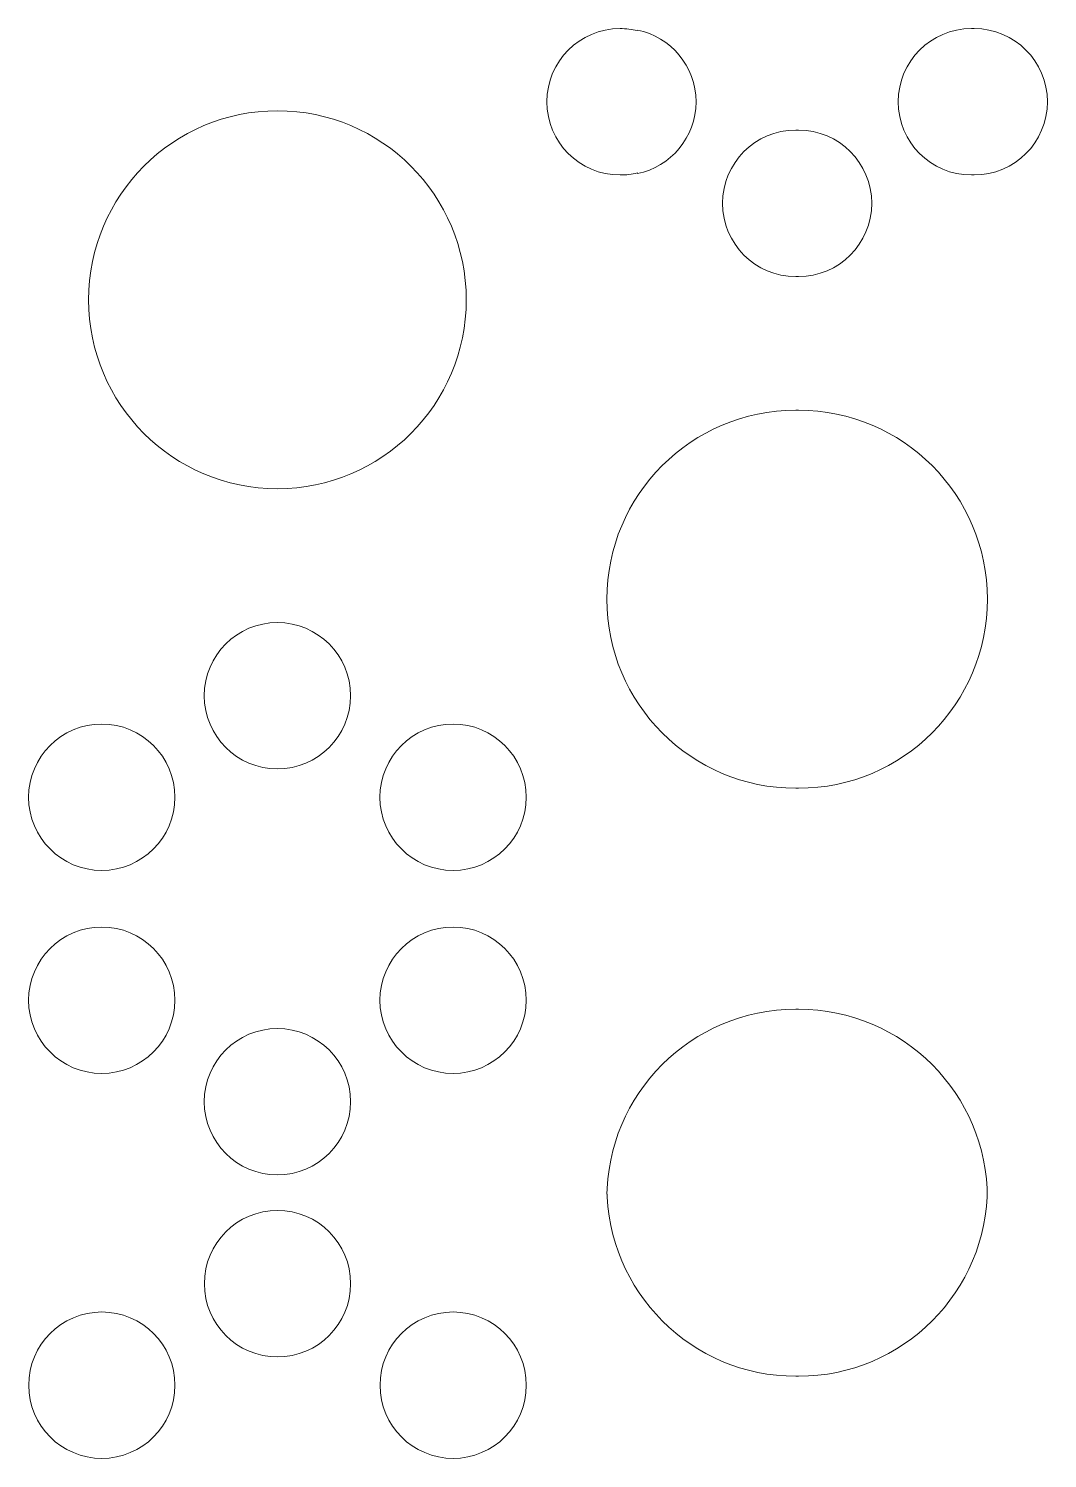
# Model space of a CAD drawing. Header units: millimetres. Extents: x -1200 to 1200, y -590 to 590.
# Drawn here: x -256.5 to -3.4, y -65.7 to 289.7 of the extents above; entities that cross this region are included whole.
import ezdxf

# ---------------------------------------------------------------- set-up
doc = ezdxf.new("R2010")
doc.units = ezdxf.units.MM
doc.header["$MEASUREMENT"] = 0
doc.layers.add('Layer 1', color=7, linetype='Continuous')

msp = doc.modelspace()

# ---------------------------------------------------------------- linework, layer by layer
at = {"layer": 'Layer 1', "color": 250, "lineweight": 20}
for points, knots in [([(-127.7553, 271.4798), (-127.7553, 281.5312), (-119.6185, 289.6771), (-109.5864, 289.6771), (-108.105, 289.6771), (-106.665, 289.4998), (-105.2865, 289.1648), (-105.2865, 289.1648), (-105.2865, 289.3245), (-105.2865, 289.3245), (-96.9688, 287.6532), (-90.7035, 280.2997), (-90.7035, 271.4798), (-90.7035, 262.6651), (-96.9688, 255.3114), (-105.2865, 253.6402), (-105.2865, 253.6402), (-105.2865, 253.8), (-105.2865, 253.8), (-106.665, 253.465), (-108.105, 253.2876), (-109.5864, 253.2876), (-119.6185, 253.2876), (-127.7553, 261.4335), (-127.7553, 271.4798)], [0, 0, 0, 0, 0.125, 0.125, 0.125, 0.25, 0.25, 0.25, 0.375, 0.375, 0.375, 0.5, 0.5, 0.5, 0.625, 0.625, 0.625, 0.75, 0.75, 0.75, 0.875, 0.875, 0.875, 1, 1, 1, 1]), ([(-40.4795, 271.4798), (-40.4795, 281.5312), (-32.345, 289.6771), (-22.3103, 289.6771), (-22.1915, 289.6771), (-22.073, 289.6759), (-21.9546, 289.6738), (-21.8364, 289.6759), (-21.7177, 289.6771), (-21.5989, 289.6771), (-11.5642, 289.6771), (-3.4274, 281.5312), (-3.4274, 271.4798), (-3.4274, 261.4335), (-11.5642, 253.2876), (-21.5989, 253.2876), (-21.7177, 253.2876), (-21.8364, 253.2887), (-21.9546, 253.291), (-22.073, 253.2887), (-22.1915, 253.2876), (-22.3103, 253.2876), (-32.345, 253.2876), (-40.4795, 261.4335), (-40.4795, 271.4798)], [0, 0, 0, 0, 0.125, 0.125, 0.125, 0.25, 0.25, 0.25, 0.375, 0.375, 0.375, 0.5, 0.5, 0.5, 0.625, 0.625, 0.625, 0.75, 0.75, 0.75, 0.875, 0.875, 0.875, 1, 1, 1, 1]), ([(-241.6096, 222.2714), (-241.6096, 222.2714), (-241.5495, 224.6937), (-241.5495, 224.6937), (-241.5495, 224.6937), (-241.3661, 227.0822), (-241.3661, 227.0822), (-241.3661, 227.0822), (-241.0672, 229.4344), (-241.0672, 229.4344), (-241.0672, 229.4344), (-240.6548, 231.7457), (-240.6548, 231.7457), (-240.6548, 231.7457), (-240.1316, 234.0158), (-240.1316, 234.0158), (-240.1316, 234.0158), (-239.502, 236.2423), (-239.502, 236.2423), (-239.502, 236.2423), (-238.7641, 238.4232), (-238.7641, 238.4232), (-238.7641, 238.4232), (-237.9272, 240.5532), (-237.9272, 240.5532), (-237.9272, 240.5532), (-236.9868, 242.6325), (-236.9868, 242.6325), (-236.9868, 242.6325), (-235.9497, 244.6562), (-235.9497, 244.6562), (-235.9497, 244.6562), (-234.8236, 246.6246), (-234.8236, 246.6246), (-234.8236, 246.6246), (-233.5984, 248.5299), (-233.5984, 248.5299), (-233.5984, 248.5299), (-232.2914, 250.3728), (-232.2914, 250.3728), (-232.2914, 250.3728), (-230.8975, 252.1477), (-230.8975, 252.1477), (-230.8975, 252.1477), (-229.4216, 253.8552), (-229.4216, 253.8552), (-229.4216, 253.8552), (-227.8684, 255.4875), (-227.8684, 255.4875), (-227.8684, 255.4875), (-226.2381, 257.0453), (-226.2381, 257.0453), (-226.2381, 257.0453), (-224.5355, 258.5234), (-224.5355, 258.5234), (-224.5355, 258.5234), (-222.7607, 259.9167), (-222.7607, 259.9167), (-222.7607, 259.9167), (-220.9182, 261.2281), (-220.9182, 261.2281), (-220.9182, 261.2281), (-219.0179, 262.4501), (-219.0179, 262.4501), (-219.0179, 262.4501), (-217.0525, 263.5804), (-217.0525, 263.5804), (-217.0525, 263.5804), (-215.0292, 264.6164), (-215.0292, 264.6164), (-215.0292, 264.6164), (-212.9527, 265.5583), (-212.9527, 265.5583), (-212.9527, 265.5583), (-210.8281, 266.3987), (-210.8281, 266.3987), (-210.8281, 266.3987), (-208.648, 267.1377), (-208.648, 267.1377), (-208.648, 267.1377), (-206.4269, 267.7681), (-206.4269, 267.7681), (-206.4269, 267.7681), (-204.16, 268.2945), (-204.16, 268.2945), (-204.16, 268.2945), (-201.8496, 268.7075), (-201.8496, 268.7075), (-201.8496, 268.7075), (-199.5031, 269.007), (-199.5031, 269.007), (-199.5031, 269.007), (-197.1205, 269.1856), (-197.1205, 269.1856), (-197.1205, 269.1856), (-194.7017, 269.246), (-194.7017, 269.246), (-194.7017, 269.246), (-192.2803, 269.1856), (-192.2803, 269.1856), (-192.2803, 269.1856), (-189.8952, 269.007), (-189.8952, 269.007), (-189.8952, 269.007), (-187.5489, 268.7075), (-187.5489, 268.7075), (-187.5489, 268.7075), (-185.2384, 268.2945), (-185.2384, 268.2945), (-185.2384, 268.2945), (-182.9715, 267.7681), (-182.9715, 267.7681), (-182.9715, 267.7681), (-180.7481, 267.1377), (-180.7481, 267.1377), (-180.7481, 267.1377), (-178.5704, 266.3987), (-178.5704, 266.3987), (-178.5704, 266.3987), (-176.4457, 265.5583), (-176.4457, 265.5583), (-176.4457, 265.5583), (-174.3694, 264.6164), (-174.3694, 264.6164), (-174.3694, 264.6164), (-172.346, 263.5804), (-172.346, 263.5804), (-172.346, 263.5804), (-170.383, 262.4501), (-170.383, 262.4501), (-170.383, 262.4501), (-168.4778, 261.2281), (-168.4778, 261.2281), (-168.4778, 261.2281), (-166.6377, 259.9167), (-166.6377, 259.9167), (-166.6377, 259.9167), (-164.8629, 258.5234), (-164.8629, 258.5234), (-164.8629, 258.5234), (-163.1601, 257.0453), (-163.1601, 257.0453), (-163.1601, 257.0453), (-161.5299, 255.4875), (-161.5299, 255.4875), (-161.5299, 255.4875), (-159.9769, 253.8527), (-159.9769, 253.8527), (-159.9769, 253.8527), (-158.4986, 252.1477), (-158.4986, 252.1477), (-158.4986, 252.1477), (-157.1047, 250.3728), (-157.1047, 250.3728), (-157.1047, 250.3728), (-155.7999, 248.5299), (-155.7999, 248.5299), (-155.7999, 248.5299), (-154.5773, 246.6246), (-154.5773, 246.6246), (-154.5773, 246.6246), (-153.4462, 244.6562), (-153.4462, 244.6562), (-153.4462, 244.6562), (-152.4116, 242.6325), (-152.4116, 242.6325), (-152.4116, 242.6325), (-151.476, 240.5532), (-151.476, 240.5532), (-151.476, 240.5532), (-150.6343, 238.4232), (-150.6343, 238.4232), (-150.6343, 238.4232), (-149.8963, 236.2423), (-149.8963, 236.2423), (-149.8963, 236.2423), (-149.267, 234.018), (-149.267, 234.018), (-149.267, 234.018), (-148.7435, 231.7457), (-148.7435, 231.7457), (-148.7435, 231.7457), (-148.3313, 229.4344), (-148.3313, 229.4344), (-148.3313, 229.4344), (-148.0323, 227.0822), (-148.0323, 227.0822), (-148.0323, 227.0822), (-147.8489, 224.6937), (-147.8489, 224.6937), (-147.8489, 224.6937), (-147.7909, 222.2714), (-147.7909, 222.2714), (-147.7909, 222.2714), (-147.8489, 219.8491), (-147.8489, 219.8491), (-147.8489, 219.8491), (-148.0323, 217.4607), (-148.0323, 217.4607), (-148.0323, 217.4607), (-148.3313, 215.111), (-148.3313, 215.111), (-148.3313, 215.111), (-148.7435, 212.7974), (-148.7435, 212.7974), (-148.7435, 212.7974), (-149.267, 210.5272), (-149.267, 210.5272), (-149.267, 210.5272), (-149.8963, 208.303), (-149.8963, 208.303), (-149.8963, 208.303), (-150.6343, 206.1222), (-150.6343, 206.1222), (-150.6343, 206.1222), (-151.476, 203.9897), (-151.476, 203.9897), (-151.476, 203.9897), (-152.4116, 201.9127), (-152.4116, 201.9127), (-152.4116, 201.9127), (-153.4462, 199.889), (-153.4462, 199.889), (-153.4462, 199.889), (-154.5773, 197.9207), (-154.5773, 197.9207), (-154.5773, 197.9207), (-155.7999, 196.0152), (-155.7999, 196.0152), (-155.7999, 196.0152), (-157.1047, 194.1727), (-157.1047, 194.1727), (-157.1047, 194.1727), (-158.4986, 192.3953), (-158.4986, 192.3953), (-158.4986, 192.3953), (-159.9769, 190.6902), (-159.9769, 190.6902), (-159.9769, 190.6902), (-161.5299, 189.0576), (-161.5299, 189.0576), (-161.5299, 189.0576), (-163.1601, 187.4975), (-163.1601, 187.4975), (-163.1601, 187.4975), (-164.8629, 186.0219), (-164.8629, 186.0219), (-164.8629, 186.0219), (-166.6377, 184.6261), (-166.6377, 184.6261), (-166.6377, 184.6261), (-168.4778, 183.3147), (-168.4778, 183.3147), (-168.4778, 183.3147), (-170.383, 182.0927), (-170.383, 182.0927), (-170.383, 182.0927), (-172.3436, 180.9625), (-172.3436, 180.9625), (-172.3436, 180.9625), (-174.3694, 179.9263), (-174.3694, 179.9263), (-174.3694, 179.9263), (-176.4457, 178.9845), (-176.4457, 178.9845), (-176.4457, 178.9845), (-178.5704, 178.1442), (-178.5704, 178.1442), (-178.5704, 178.1442), (-180.7481, 177.4075), (-180.7481, 177.4075), (-180.7481, 177.4075), (-182.9715, 176.7748), (-182.9715, 176.7748), (-182.9715, 176.7748), (-185.2384, 176.2508), (-185.2384, 176.2508), (-185.2384, 176.2508), (-187.5489, 175.8401), (-187.5489, 175.8401), (-187.5489, 175.8401), (-189.8952, 175.5408), (-189.8952, 175.5408), (-189.8952, 175.5408), (-192.2803, 175.3573), (-192.2803, 175.3573), (-192.2803, 175.3573), (-194.7017, 175.2969), (-194.7017, 175.2969), (-194.7017, 175.2969), (-197.1205, 175.3573), (-197.1205, 175.3573), (-197.1205, 175.3573), (-199.5031, 175.5408), (-199.5031, 175.5408), (-199.5031, 175.5408), (-201.8496, 175.8401), (-201.8496, 175.8401), (-201.8496, 175.8401), (-204.16, 176.2508), (-204.16, 176.2508), (-204.16, 176.2508), (-206.4269, 176.7748), (-206.4269, 176.7748), (-206.4269, 176.7748), (-208.648, 177.4075), (-208.648, 177.4075), (-208.648, 177.4075), (-210.8281, 178.1442), (-210.8281, 178.1442), (-210.8281, 178.1442), (-212.9527, 178.9845), (-212.9527, 178.9845), (-212.9527, 178.9845), (-215.0292, 179.9263), (-215.0292, 179.9263), (-215.0292, 179.9263), (-217.0525, 180.9625), (-217.0525, 180.9625), (-217.0525, 180.9625), (-219.0179, 182.0927), (-219.0179, 182.0927), (-219.0179, 182.0927), (-220.9182, 183.3147), (-220.9182, 183.3147), (-220.9182, 183.3147), (-222.7607, 184.6261), (-222.7607, 184.6261), (-222.7607, 184.6261), (-224.5355, 186.0219), (-224.5355, 186.0219), (-224.5355, 186.0219), (-226.2381, 187.4975), (-226.2381, 187.4975), (-226.2381, 187.4975), (-227.8684, 189.0576), (-227.8684, 189.0576), (-227.8684, 189.0576), (-229.4216, 190.6902), (-229.4216, 190.6902), (-229.4216, 190.6902), (-230.8975, 192.3953), (-230.8975, 192.3953), (-230.8975, 192.3953), (-232.2914, 194.1727), (-232.2914, 194.1727), (-232.2914, 194.1727), (-233.5984, 196.0152), (-233.5984, 196.0152), (-233.5984, 196.0152), (-234.8236, 197.9207), (-234.8236, 197.9207), (-234.8236, 197.9207), (-235.9497, 199.889), (-235.9497, 199.889), (-235.9497, 199.889), (-236.9868, 201.9127), (-236.9868, 201.9127), (-236.9868, 201.9127), (-237.9272, 203.9897), (-237.9272, 203.9897), (-237.9272, 203.9897), (-238.7641, 206.1222), (-238.7641, 206.1222), (-238.7641, 206.1222), (-239.502, 208.303), (-239.502, 208.303), (-239.502, 208.303), (-240.1316, 210.5272), (-240.1316, 210.5272), (-240.1316, 210.5272), (-240.6548, 212.7998), (-240.6548, 212.7998), (-240.6548, 212.7998), (-241.0672, 215.111), (-241.0672, 215.111), (-241.0672, 215.111), (-241.3661, 217.4607), (-241.3661, 217.4607), (-241.3661, 217.4607), (-241.5495, 219.8491), (-241.5495, 219.8491), (-241.5495, 219.8491), (-241.6096, 222.2714), (-241.6096, 222.2714)], [0, 0, 0, 0, 0.0078125, 0.0078125, 0.0078125, 0.015625, 0.015625, 0.015625, 0.0234375, 0.0234375, 0.0234375, 0.03125, 0.03125, 0.03125, 0.0390625, 0.0390625, 0.0390625, 0.046875, 0.046875, 0.046875, 0.0546875, 0.0546875, 0.0546875, 0.0625, 0.0625, 0.0625, 0.0703125, 0.0703125, 0.0703125, 0.078125, 0.078125, 0.078125, 0.0859375, 0.0859375, 0.0859375, 0.09375, 0.09375, 0.09375, 0.1015625, 0.1015625, 0.1015625, 0.109375, 0.109375, 0.109375, 0.1171875, 0.1171875, 0.1171875, 0.125, 0.125, 0.125, 0.1328125, 0.1328125, 0.1328125, 0.140625, 0.140625, 0.140625, 0.1484375, 0.1484375, 0.1484375, 0.15625, 0.15625, 0.15625, 0.1640625, 0.1640625, 0.1640625, 0.171875, 0.171875, 0.171875, 0.1796875, 0.1796875, 0.1796875, 0.1875, 0.1875, 0.1875, 0.1953125, 0.1953125, 0.1953125, 0.203125, 0.203125, 0.203125, 0.2109375, 0.2109375, 0.2109375, 0.21875, 0.21875, 0.21875, 0.2265625, 0.2265625, 0.2265625, 0.234375, 0.234375, 0.234375, 0.2421875, 0.2421875, 0.2421875, 0.25, 0.25, 0.25, 0.2578125, 0.2578125, 0.2578125, 0.265625, 0.265625, 0.265625, 0.2734375, 0.2734375, 0.2734375, 0.28125, 0.28125, 0.28125, 0.2890625, 0.2890625, 0.2890625, 0.296875, 0.296875, 0.296875, 0.3046875, 0.3046875, 0.3046875, 0.3125, 0.3125, 0.3125, 0.3203125, 0.3203125, 0.3203125, 0.328125, 0.328125, 0.328125, 0.3359375, 0.3359375, 0.3359375, 0.34375, 0.34375, 0.34375, 0.3515625, 0.3515625, 0.3515625, 0.359375, 0.359375, 0.359375, 0.3671875, 0.3671875, 0.3671875, 0.375, 0.375, 0.375, 0.3828125, 0.3828125, 0.3828125, 0.390625, 0.390625, 0.390625, 0.3984375, 0.3984375, 0.3984375, 0.40625, 0.40625, 0.40625, 0.4140625, 0.4140625, 0.4140625, 0.421875, 0.421875, 0.421875, 0.4296875, 0.4296875, 0.4296875, 0.4375, 0.4375, 0.4375, 0.4453125, 0.4453125, 0.4453125, 0.453125, 0.453125, 0.453125, 0.4609375, 0.4609375, 0.4609375, 0.46875, 0.46875, 0.46875, 0.4765625, 0.4765625, 0.4765625, 0.484375, 0.484375, 0.484375, 0.4921875, 0.4921875, 0.4921875, 0.5, 0.5, 0.5, 0.5078125, 0.5078125, 0.5078125, 0.515625, 0.515625, 0.515625, 0.5234375, 0.5234375, 0.5234375, 0.53125, 0.53125, 0.53125, 0.5390625, 0.5390625, 0.5390625, 0.546875, 0.546875, 0.546875, 0.5546875, 0.5546875, 0.5546875, 0.5625, 0.5625, 0.5625, 0.5703125, 0.5703125, 0.5703125, 0.578125, 0.578125, 0.578125, 0.5859375, 0.5859375, 0.5859375, 0.59375, 0.59375, 0.59375, 0.6015625, 0.6015625, 0.6015625, 0.609375, 0.609375, 0.609375, 0.6171875, 0.6171875, 0.6171875, 0.625, 0.625, 0.625, 0.6328125, 0.6328125, 0.6328125, 0.640625, 0.640625, 0.640625, 0.6484375, 0.6484375, 0.6484375, 0.65625, 0.65625, 0.65625, 0.6640625, 0.6640625, 0.6640625, 0.671875, 0.671875, 0.671875, 0.6796875, 0.6796875, 0.6796875, 0.6875, 0.6875, 0.6875, 0.6953125, 0.6953125, 0.6953125, 0.703125, 0.703125, 0.703125, 0.7109375, 0.7109375, 0.7109375, 0.71875, 0.71875, 0.71875, 0.7265625, 0.7265625, 0.7265625, 0.734375, 0.734375, 0.734375, 0.7421875, 0.7421875, 0.7421875, 0.75, 0.75, 0.75, 0.7578125, 0.7578125, 0.7578125, 0.765625, 0.765625, 0.765625, 0.7734375, 0.7734375, 0.7734375, 0.78125, 0.78125, 0.78125, 0.7890625, 0.7890625, 0.7890625, 0.796875, 0.796875, 0.796875, 0.8046875, 0.8046875, 0.8046875, 0.8125, 0.8125, 0.8125, 0.8203125, 0.8203125, 0.8203125, 0.828125, 0.828125, 0.828125, 0.8359375, 0.8359375, 0.8359375, 0.84375, 0.84375, 0.84375, 0.8515625, 0.8515625, 0.8515625, 0.859375, 0.859375, 0.859375, 0.8671875, 0.8671875, 0.8671875, 0.875, 0.875, 0.875, 0.8828125, 0.8828125, 0.8828125, 0.890625, 0.890625, 0.890625, 0.8984375, 0.8984375, 0.8984375, 0.90625, 0.90625, 0.90625, 0.9140625, 0.9140625, 0.9140625, 0.921875, 0.921875, 0.921875, 0.9296875, 0.9296875, 0.9296875, 0.9375, 0.9375, 0.9375, 0.9453125, 0.9453125, 0.9453125, 0.953125, 0.953125, 0.953125, 0.9609375, 0.9609375, 0.9609375, 0.96875, 0.96875, 0.96875, 0.9765625, 0.9765625, 0.9765625, 0.984375, 0.984375, 0.984375, 0.9921875, 0.9921875, 0.9921875, 1, 1, 1, 1]), ([(-84.1198, 246.2526), (-84.1198, 256.3014), (-75.9806, 264.4498), (-65.9483, 264.4498), (-65.8297, 264.4498), (-65.7109, 264.4486), (-65.5926, 264.4465), (-65.4743, 264.4486), (-65.356, 264.4498), (-65.237, 264.4498), (-55.2048, 264.4498), (-47.0655, 256.3014), (-47.0655, 246.2526), (-47.0655, 236.2037), (-55.2048, 228.0553), (-65.237, 228.0553), (-65.356, 228.0553), (-65.4743, 228.0566), (-65.5926, 228.0589), (-65.7109, 228.0566), (-65.8297, 228.0553), (-65.9483, 228.0553), (-75.9806, 228.0553), (-84.1198, 236.2037), (-84.1198, 246.2526)], [0, 0, 0, 0, 0.125, 0.125, 0.125, 0.25, 0.25, 0.25, 0.375, 0.375, 0.375, 0.5, 0.5, 0.5, 0.625, 0.625, 0.625, 0.75, 0.75, 0.75, 0.875, 0.875, 0.875, 1, 1, 1, 1]), ([(-112.8588, 147.8331), (-112.8588, 147.8331), (-112.7964, 150.2554), (-112.7964, 150.2554), (-112.7964, 150.2554), (-112.6153, 152.6438), (-112.6153, 152.6438), (-112.6153, 152.6438), (-112.3163, 154.9937), (-112.3163, 154.9937), (-112.3163, 154.9937), (-111.9039, 157.3048), (-111.9039, 157.3048), (-111.9039, 157.3048), (-111.3805, 159.5775), (-111.3805, 159.5775), (-111.3805, 159.5775), (-110.7488, 161.8017), (-110.7488, 161.8017), (-110.7488, 161.8017), (-110.0133, 163.9825), (-110.0133, 163.9825), (-110.0133, 163.9825), (-109.1716, 166.1123), (-109.1716, 166.1123), (-109.1716, 166.1123), (-108.2358, 168.1919), (-108.2358, 168.1919), (-108.2358, 168.1919), (-107.1989, 170.2156), (-107.1989, 170.2156), (-107.1989, 170.2156), (-106.068, 172.1839), (-106.068, 172.1839), (-106.068, 172.1839), (-104.8498, 174.0893), (-104.8498, 174.0893), (-104.8498, 174.0893), (-103.538, 175.932), (-103.538, 175.932), (-103.538, 175.932), (-102.1467, 177.7094), (-102.1467, 177.7094), (-102.1467, 177.7094), (-100.6707, 179.4143), (-100.6707, 179.4143), (-100.6707, 179.4143), (-99.1152, 181.047), (-99.1152, 181.047), (-99.1152, 181.047), (-97.485, 182.6048), (-97.485, 182.6048), (-97.485, 182.6048), (-95.7825, 184.0826), (-95.7825, 184.0826), (-95.7825, 184.0826), (-94.0073, 185.4761), (-94.0073, 185.4761), (-94.0073, 185.4761), (-92.1697, 186.7899), (-92.1697, 186.7899), (-92.1697, 186.7899), (-90.2645, 188.0118), (-90.2645, 188.0118), (-90.2645, 188.0118), (-88.299, 189.1422), (-88.299, 189.1422), (-88.299, 189.1422), (-86.2782, 190.1781), (-86.2782, 190.1781), (-86.2782, 190.1781), (-84.2042, 191.1199), (-84.2042, 191.1199), (-84.2042, 191.1199), (-82.0747, 191.9604), (-82.0747, 191.9604), (-82.0747, 191.9604), (-79.8972, 192.6971), (-79.8972, 192.6971), (-79.8972, 192.6971), (-77.676, 193.3298), (-77.676, 193.3298), (-77.676, 193.3298), (-75.4067, 193.8539), (-75.4067, 193.8539), (-75.4067, 193.8539), (-73.0988, 194.2644), (-73.0988, 194.2644), (-73.0988, 194.2644), (-70.7523, 194.564), (-70.7523, 194.564), (-70.7523, 194.564), (-68.3673, 194.7474), (-68.3673, 194.7474), (-68.3673, 194.7474), (-65.9483, 194.8078), (-65.9483, 194.8078), (-65.9483, 194.8078), (-65.5925, 194.7989), (-65.5925, 194.7989), (-65.5925, 194.7989), (-65.237, 194.8078), (-65.237, 194.8078), (-65.237, 194.8078), (-62.8181, 194.7474), (-62.8181, 194.7474), (-62.8181, 194.7474), (-60.4331, 194.564), (-60.4331, 194.564), (-60.4331, 194.564), (-58.089, 194.2644), (-58.089, 194.2644), (-58.089, 194.2644), (-55.7787, 193.8539), (-55.7787, 193.8539), (-55.7787, 193.8539), (-53.5119, 193.3298), (-53.5119, 193.3298), (-53.5119, 193.3298), (-51.2858, 192.6971), (-51.2858, 192.6971), (-51.2858, 192.6971), (-49.1105, 191.9604), (-49.1105, 191.9604), (-49.1105, 191.9604), (-46.9811, 191.1199), (-46.9811, 191.1199), (-46.9811, 191.1199), (-44.9045, 190.1781), (-44.9045, 190.1781), (-44.9045, 190.1781), (-42.8837, 189.1422), (-42.8837, 189.1422), (-42.8837, 189.1422), (-40.9207, 188.0118), (-40.9207, 188.0118), (-40.9207, 188.0118), (-39.0179, 186.7899), (-39.0179, 186.7899), (-39.0179, 186.7899), (-37.1756, 185.4761), (-37.1756, 185.4761), (-37.1756, 185.4761), (-35.403, 184.0826), (-35.403, 184.0826), (-35.403, 184.0826), (-33.6979, 182.6048), (-33.6979, 182.6048), (-33.6979, 182.6048), (-32.0678, 181.047), (-32.0678, 181.047), (-32.0678, 181.047), (-30.5122, 179.4143), (-30.5122, 179.4143), (-30.5122, 179.4143), (-29.0387, 177.7094), (-29.0387, 177.7094), (-29.0387, 177.7094), (-27.6448, 175.932), (-27.6448, 175.932), (-27.6448, 175.932), (-26.3353, 174.0893), (-26.3353, 174.0893), (-26.3353, 174.0893), (-25.115, 172.1839), (-25.115, 172.1839), (-25.115, 172.1839), (-23.9864, 170.2156), (-23.9864, 170.2156), (-23.9864, 170.2156), (-22.9518, 168.1919), (-22.9518, 168.1919), (-22.9518, 168.1919), (-22.0114, 166.1123), (-22.0114, 166.1123), (-22.0114, 166.1123), (-21.1746, 163.9825), (-21.1746, 163.9825), (-21.1746, 163.9825), (-20.4341, 161.8017), (-20.4341, 161.8017), (-20.4341, 161.8017), (-19.8047, 159.5775), (-19.8047, 159.5775), (-19.8047, 159.5775), (-19.2814, 157.3048), (-19.2814, 157.3048), (-19.2814, 157.3048), (-18.8666, 154.9937), (-18.8666, 154.9937), (-18.8666, 154.9937), (-18.5701, 152.6438), (-18.5701, 152.6438), (-18.5701, 152.6438), (-18.3891, 150.2554), (-18.3891, 150.2554), (-18.3891, 150.2554), (-18.3289, 147.8331), (-18.3289, 147.8331), (-18.3289, 147.8331), (-18.3891, 145.4109), (-18.3891, 145.4109), (-18.3891, 145.4109), (-18.5701, 143.0225), (-18.5701, 143.0225), (-18.5701, 143.0225), (-18.8666, 140.6702), (-18.8666, 140.6702), (-18.8666, 140.6702), (-19.2814, 138.3591), (-19.2814, 138.3591), (-19.2814, 138.3591), (-19.8047, 136.0889), (-19.8047, 136.0889), (-19.8047, 136.0889), (-20.4341, 133.8623), (-20.4341, 133.8623), (-20.4341, 133.8623), (-21.1746, 131.6816), (-21.1746, 131.6816), (-21.1746, 131.6816), (-22.0114, 129.5513), (-22.0114, 129.5513), (-22.0114, 129.5513), (-22.9518, 127.4721), (-22.9518, 127.4721), (-22.9518, 127.4721), (-23.9864, 125.4483), (-23.9864, 125.4483), (-23.9864, 125.4483), (-25.115, 123.4801), (-25.115, 123.4801), (-25.115, 123.4801), (-26.3353, 121.5722), (-26.3353, 121.5722), (-26.3353, 121.5722), (-27.6448, 119.7319), (-27.6448, 119.7319), (-27.6448, 119.7319), (-29.0387, 117.9544), (-29.0387, 117.9544), (-29.0387, 117.9544), (-30.5122, 116.2496), (-30.5122, 116.2496), (-30.5122, 116.2496), (-32.0678, 114.6169), (-32.0678, 114.6169), (-32.0678, 114.6169), (-33.6979, 113.0592), (-33.6979, 113.0592), (-33.6979, 113.0592), (-35.403, 111.5814), (-35.403, 111.5814), (-35.403, 111.5814), (-37.1756, 110.1878), (-37.1756, 110.1878), (-37.1756, 110.1878), (-39.0179, 108.8764), (-39.0179, 108.8764), (-39.0179, 108.8764), (-40.9207, 107.6544), (-40.9207, 107.6544), (-40.9207, 107.6544), (-42.8837, 106.5242), (-42.8837, 106.5242), (-42.8837, 106.5242), (-44.9045, 105.4882), (-44.9045, 105.4882), (-44.9045, 105.4882), (-46.9811, 104.5463), (-46.9811, 104.5463), (-46.9811, 104.5463), (-49.1105, 103.7035), (-49.1105, 103.7035), (-49.1105, 103.7035), (-51.2858, 102.9693), (-51.2858, 102.9693), (-51.2858, 102.9693), (-53.5119, 102.3365), (-53.5119, 102.3365), (-53.5119, 102.3365), (-55.7762, 101.8102), (-55.7762, 101.8102), (-55.7762, 101.8102), (-58.089, 101.3972), (-58.089, 101.3972), (-58.089, 101.3972), (-60.4331, 101.0976), (-60.4331, 101.0976), (-60.4331, 101.0976), (-62.8181, 100.9189), (-62.8181, 100.9189), (-62.8181, 100.9189), (-65.237, 100.8585), (-65.237, 100.8585), (-65.237, 100.8585), (-65.5925, 100.8675), (-65.5925, 100.8675), (-65.5925, 100.8675), (-65.9483, 100.8585), (-65.9483, 100.8585), (-65.9483, 100.8585), (-68.3673, 100.9189), (-68.3673, 100.9189), (-68.3673, 100.9189), (-70.7523, 101.0976), (-70.7523, 101.0976), (-70.7523, 101.0976), (-73.0988, 101.3972), (-73.0988, 101.3972), (-73.0988, 101.3972), (-75.4067, 101.8102), (-75.4067, 101.8102), (-75.4067, 101.8102), (-77.676, 102.3365), (-77.676, 102.3365), (-77.676, 102.3365), (-79.8972, 102.9693), (-79.8972, 102.9693), (-79.8972, 102.9693), (-82.0747, 103.7058), (-82.0747, 103.7058), (-82.0747, 103.7058), (-84.2042, 104.5463), (-84.2042, 104.5463), (-84.2042, 104.5463), (-86.2782, 105.4882), (-86.2782, 105.4882), (-86.2782, 105.4882), (-88.299, 106.5242), (-88.299, 106.5242), (-88.299, 106.5242), (-90.2645, 107.6544), (-90.2645, 107.6544), (-90.2645, 107.6544), (-92.1697, 108.8764), (-92.1697, 108.8764), (-92.1697, 108.8764), (-94.0073, 110.1878), (-94.0073, 110.1878), (-94.0073, 110.1878), (-95.7825, 111.5814), (-95.7825, 111.5814), (-95.7825, 111.5814), (-97.485, 113.0592), (-97.485, 113.0592), (-97.485, 113.0592), (-99.1152, 114.6169), (-99.1152, 114.6169), (-99.1152, 114.6169), (-100.6707, 116.2496), (-100.6707, 116.2496), (-100.6707, 116.2496), (-102.1467, 117.9544), (-102.1467, 117.9544), (-102.1467, 117.9544), (-103.538, 119.7319), (-103.538, 119.7319), (-103.538, 119.7319), (-104.8498, 121.5722), (-104.8498, 121.5722), (-104.8498, 121.5722), (-106.068, 123.4801), (-106.068, 123.4801), (-106.068, 123.4801), (-107.1989, 125.4483), (-107.1989, 125.4483), (-107.1989, 125.4483), (-108.2358, 127.4721), (-108.2358, 127.4721), (-108.2358, 127.4721), (-109.1716, 129.5513), (-109.1716, 129.5513), (-109.1716, 129.5513), (-110.0133, 131.6816), (-110.0133, 131.6816), (-110.0133, 131.6816), (-110.7488, 133.8623), (-110.7488, 133.8623), (-110.7488, 133.8623), (-111.3805, 136.0889), (-111.3805, 136.0889), (-111.3805, 136.0889), (-111.9039, 138.3614), (-111.9039, 138.3614), (-111.9039, 138.3614), (-112.3163, 140.6702), (-112.3163, 140.6702), (-112.3163, 140.6702), (-112.6153, 143.0225), (-112.6153, 143.0225), (-112.6153, 143.0225), (-112.7964, 145.4109), (-112.7964, 145.4109), (-112.7964, 145.4109), (-112.8588, 147.8331), (-112.8588, 147.8331)], [0, 0, 0, 0, 0.00757576, 0.00757576, 0.00757576, 0.01515152, 0.01515152, 0.01515152, 0.02272727, 0.02272727, 0.02272727, 0.03030303, 0.03030303, 0.03030303, 0.03787879, 0.03787879, 0.03787879, 0.04545455, 0.04545455, 0.04545455, 0.0530303, 0.0530303, 0.0530303, 0.06060606, 0.06060606, 0.06060606, 0.06818182, 0.06818182, 0.06818182, 0.07575758, 0.07575758, 0.07575758, 0.08333333, 0.08333333, 0.08333333, 0.09090909, 0.09090909, 0.09090909, 0.09848485, 0.09848485, 0.09848485, 0.10606061, 0.10606061, 0.10606061, 0.11363636, 0.11363636, 0.11363636, 0.12121212, 0.12121212, 0.12121212, 0.12878788, 0.12878788, 0.12878788, 0.13636364, 0.13636364, 0.13636364, 0.14393939, 0.14393939, 0.14393939, 0.15151515, 0.15151515, 0.15151515, 0.15909091, 0.15909091, 0.15909091, 0.16666667, 0.16666667, 0.16666667, 0.17424242, 0.17424242, 0.17424242, 0.18181818, 0.18181818, 0.18181818, 0.18939394, 0.18939394, 0.18939394, 0.1969697, 0.1969697, 0.1969697, 0.20454545, 0.20454545, 0.20454545, 0.21212121, 0.21212121, 0.21212121, 0.21969697, 0.21969697, 0.21969697, 0.22727273, 0.22727273, 0.22727273, 0.23484848, 0.23484848, 0.23484848, 0.24242424, 0.24242424, 0.24242424, 0.25, 0.25, 0.25, 0.25757576, 0.25757576, 0.25757576, 0.26515152, 0.26515152, 0.26515152, 0.27272727, 0.27272727, 0.27272727, 0.28030303, 0.28030303, 0.28030303, 0.28787879, 0.28787879, 0.28787879, 0.29545455, 0.29545455, 0.29545455, 0.3030303, 0.3030303, 0.3030303, 0.31060606, 0.31060606, 0.31060606, 0.31818182, 0.31818182, 0.31818182, 0.32575758, 0.32575758, 0.32575758, 0.33333333, 0.33333333, 0.33333333, 0.34090909, 0.34090909, 0.34090909, 0.34848485, 0.34848485, 0.34848485, 0.35606061, 0.35606061, 0.35606061, 0.36363636, 0.36363636, 0.36363636, 0.37121212, 0.37121212, 0.37121212, 0.37878788, 0.37878788, 0.37878788, 0.38636364, 0.38636364, 0.38636364, 0.39393939, 0.39393939, 0.39393939, 0.40151515, 0.40151515, 0.40151515, 0.40909091, 0.40909091, 0.40909091, 0.41666667, 0.41666667, 0.41666667, 0.42424242, 0.42424242, 0.42424242, 0.43181818, 0.43181818, 0.43181818, 0.43939394, 0.43939394, 0.43939394, 0.4469697, 0.4469697, 0.4469697, 0.45454545, 0.45454545, 0.45454545, 0.46212121, 0.46212121, 0.46212121, 0.46969697, 0.46969697, 0.46969697, 0.47727273, 0.47727273, 0.47727273, 0.48484848, 0.48484848, 0.48484848, 0.49242424, 0.49242424, 0.49242424, 0.5, 0.5, 0.5, 0.50757576, 0.50757576, 0.50757576, 0.51515152, 0.51515152, 0.51515152, 0.52272727, 0.52272727, 0.52272727, 0.53030303, 0.53030303, 0.53030303, 0.53787879, 0.53787879, 0.53787879, 0.54545455, 0.54545455, 0.54545455, 0.5530303, 0.5530303, 0.5530303, 0.56060606, 0.56060606, 0.56060606, 0.56818182, 0.56818182, 0.56818182, 0.57575758, 0.57575758, 0.57575758, 0.58333333, 0.58333333, 0.58333333, 0.59090909, 0.59090909, 0.59090909, 0.59848485, 0.59848485, 0.59848485, 0.60606061, 0.60606061, 0.60606061, 0.61363636, 0.61363636, 0.61363636, 0.62121212, 0.62121212, 0.62121212, 0.62878788, 0.62878788, 0.62878788, 0.63636364, 0.63636364, 0.63636364, 0.64393939, 0.64393939, 0.64393939, 0.65151515, 0.65151515, 0.65151515, 0.65909091, 0.65909091, 0.65909091, 0.66666667, 0.66666667, 0.66666667, 0.67424242, 0.67424242, 0.67424242, 0.68181818, 0.68181818, 0.68181818, 0.68939394, 0.68939394, 0.68939394, 0.6969697, 0.6969697, 0.6969697, 0.70454545, 0.70454545, 0.70454545, 0.71212121, 0.71212121, 0.71212121, 0.71969697, 0.71969697, 0.71969697, 0.72727273, 0.72727273, 0.72727273, 0.73484848, 0.73484848, 0.73484848, 0.74242424, 0.74242424, 0.74242424, 0.75, 0.75, 0.75, 0.75757576, 0.75757576, 0.75757576, 0.76515152, 0.76515152, 0.76515152, 0.77272727, 0.77272727, 0.77272727, 0.78030303, 0.78030303, 0.78030303, 0.78787879, 0.78787879, 0.78787879, 0.79545455, 0.79545455, 0.79545455, 0.8030303, 0.8030303, 0.8030303, 0.81060606, 0.81060606, 0.81060606, 0.81818182, 0.81818182, 0.81818182, 0.82575758, 0.82575758, 0.82575758, 0.83333333, 0.83333333, 0.83333333, 0.84090909, 0.84090909, 0.84090909, 0.84848485, 0.84848485, 0.84848485, 0.85606061, 0.85606061, 0.85606061, 0.86363636, 0.86363636, 0.86363636, 0.87121212, 0.87121212, 0.87121212, 0.87878788, 0.87878788, 0.87878788, 0.88636364, 0.88636364, 0.88636364, 0.89393939, 0.89393939, 0.89393939, 0.90151515, 0.90151515, 0.90151515, 0.90909091, 0.90909091, 0.90909091, 0.91666667, 0.91666667, 0.91666667, 0.92424242, 0.92424242, 0.92424242, 0.93181818, 0.93181818, 0.93181818, 0.93939394, 0.93939394, 0.93939394, 0.9469697, 0.9469697, 0.9469697, 0.95454545, 0.95454545, 0.95454545, 0.96212121, 0.96212121, 0.96212121, 0.96969697, 0.96969697, 0.96969697, 0.97727273, 0.97727273, 0.97727273, 0.98484848, 0.98484848, 0.98484848, 0.99242424, 0.99242424, 0.99242424, 1, 1, 1, 1]), ([(-212.8682, 123.852), (-212.8682, 133.9008), (-204.7339, 142.0493), (-194.7017, 142.0493), (-184.6645, 142.0493), (-176.5255, 133.9008), (-176.5255, 123.852), (-176.5255, 113.8031), (-184.6645, 105.6548), (-194.7017, 105.6548), (-204.7339, 105.6548), (-212.8682, 113.8031), (-212.8682, 123.852)], [0, 0, 0, 0, 0.25, 0.25, 0.25, 0.5, 0.5, 0.5, 0.75, 0.75, 0.75, 1, 1, 1, 1]), ([(-256.5087, 98.6199), (-256.5087, 108.6713), (-248.3695, 116.817), (-238.3374, 116.817), (-228.3025, 116.817), (-220.1658, 108.6713), (-220.1658, 98.6199), (-220.1658, 88.5732), (-228.3025, 80.4275), (-238.3374, 80.4275), (-248.3695, 80.4275), (-256.5087, 88.5732), (-256.5087, 98.6199)], [0, 0, 0, 0, 0.25, 0.25, 0.25, 0.5, 0.5, 0.5, 0.75, 0.75, 0.75, 1, 1, 1, 1]), ([(-169.2325, 98.6199), (-169.2325, 108.6713), (-161.0959, 116.817), (-151.0613, 116.817), (-141.0265, 116.817), (-132.8922, 108.6713), (-132.8922, 98.6199), (-132.8922, 88.5732), (-141.0265, 80.4275), (-151.0613, 80.4275), (-161.0959, 80.4275), (-169.2325, 88.5732), (-169.2325, 98.6199)], [0, 0, 0, 0, 0.25, 0.25, 0.25, 0.5, 0.5, 0.5, 0.75, 0.75, 0.75, 1, 1, 1, 1]), ([(-256.5087, 48.1627), (-256.5087, 58.2093), (-248.3695, 66.3599), (-238.3374, 66.3599), (-228.3025, 66.3599), (-220.1658, 58.2093), (-220.1658, 48.1627), (-220.1658, 38.1162), (-228.3025, 29.9656), (-238.3374, 29.9656), (-248.3695, 29.9656), (-256.5087, 38.1162), (-256.5087, 48.1627)], [0, 0, 0, 0, 0.25, 0.25, 0.25, 0.5, 0.5, 0.5, 0.75, 0.75, 0.75, 1, 1, 1, 1]), ([(-169.2325, 48.1627), (-169.2325, 58.2093), (-161.0959, 66.3599), (-151.0613, 66.3599), (-141.0265, 66.3599), (-132.8922, 58.2093), (-132.8922, 48.1627), (-132.8922, 38.1162), (-141.0265, 29.9656), (-151.0613, 29.9656), (-161.0959, 29.9656), (-169.2325, 38.1162), (-169.2325, 48.1627)], [0, 0, 0, 0, 0.25, 0.25, 0.25, 0.5, 0.5, 0.5, 0.75, 0.75, 0.75, 1, 1, 1, 1]), ([(-107.1989, 21.3366), (-107.1989, 21.3366), (-106.068, 23.3049), (-106.068, 23.3049), (-106.068, 23.3049), (-104.8498, 25.2104), (-104.8498, 25.2104), (-104.8498, 25.2104), (-103.538, 27.053), (-103.538, 27.053), (-103.538, 27.053), (-102.1467, 28.828), (-102.1467, 28.828), (-102.1467, 28.828), (-100.6707, 30.5355), (-100.6707, 30.5355), (-100.6707, 30.5355), (-99.1152, 32.168), (-99.1152, 32.168), (-99.1152, 32.168), (-97.485, 33.7235), (-97.485, 33.7235), (-97.485, 33.7235), (-95.7825, 35.2013), (-95.7825, 35.2013), (-95.7825, 35.2013), (-94.0073, 36.5997), (-94.0073, 36.5997), (-94.0073, 36.5997), (-92.1697, 37.9087), (-92.1697, 37.9087), (-92.1697, 37.9087), (-90.2645, 39.1329), (-90.2645, 39.1329), (-90.2645, 39.1329), (-88.299, 40.2632), (-88.299, 40.2632), (-88.299, 40.2632), (-86.2782, 41.2992), (-86.2782, 41.2992), (-86.2782, 41.2992), (-84.2042, 42.2411), (-84.2042, 42.2411), (-84.2042, 42.2411), (-82.0747, 43.079), (-82.0747, 43.079), (-82.0747, 43.079), (-79.8972, 43.8182), (-79.8972, 43.8182), (-79.8972, 43.8182), (-77.676, 44.4509), (-77.676, 44.4509), (-77.676, 44.4509), (-75.4067, 44.9726), (-75.4067, 44.9726), (-75.4067, 44.9726), (-73.0988, 45.3856), (-73.0988, 45.3856), (-73.0988, 45.3856), (-70.7523, 45.685), (-70.7523, 45.685), (-70.7523, 45.685), (-68.3673, 45.8684), (-68.3673, 45.8684), (-68.3673, 45.8684), (-65.9483, 45.9288), (-65.9483, 45.9288), (-65.9483, 45.9288), (-65.5925, 45.9201), (-65.5925, 45.9201), (-65.5925, 45.9201), (-65.237, 45.9288), (-65.237, 45.9288), (-65.237, 45.9288), (-62.8181, 45.8684), (-62.8181, 45.8684), (-62.8181, 45.8684), (-60.4331, 45.685), (-60.4331, 45.685), (-60.4331, 45.685), (-58.089, 45.3856), (-58.089, 45.3856), (-58.089, 45.3856), (-55.7787, 44.9726), (-55.7787, 44.9726), (-55.7787, 44.9726), (-53.5119, 44.4509), (-53.5119, 44.4509), (-53.5119, 44.4509), (-51.2858, 43.8182), (-51.2858, 43.8182), (-51.2858, 43.8182), (-49.1105, 43.079), (-49.1105, 43.079), (-49.1105, 43.079), (-46.9811, 42.2411), (-46.9811, 42.2411), (-46.9811, 42.2411), (-44.9045, 41.2992), (-44.9045, 41.2992), (-44.9045, 41.2992), (-42.8837, 40.2632), (-42.8837, 40.2632), (-42.8837, 40.2632), (-40.9207, 39.1329), (-40.9207, 39.1329), (-40.9207, 39.1329), (-39.0179, 37.9087), (-39.0179, 37.9087), (-39.0179, 37.9087), (-37.1756, 36.5997), (-37.1756, 36.5997), (-37.1756, 36.5997), (-35.403, 35.2013), (-35.403, 35.2013), (-35.403, 35.2013), (-33.6979, 33.7235), (-33.6979, 33.7235), (-33.6979, 33.7235), (-32.0678, 32.168), (-32.0678, 32.168), (-32.0678, 32.168), (-30.5122, 30.5355), (-30.5122, 30.5355), (-30.5122, 30.5355), (-29.0387, 28.828), (-29.0387, 28.828), (-29.0387, 28.828), (-27.6448, 27.053), (-27.6448, 27.053), (-27.6448, 27.053), (-26.3353, 25.2104), (-26.3353, 25.2104), (-26.3353, 25.2104), (-25.115, 23.3049), (-25.115, 23.3049), (-25.115, 23.3049), (-23.9864, 21.3366), (-23.9864, 21.3366), (-23.9864, 21.3366), (-22.9518, 19.3153), (-22.9518, 19.3153), (-22.9518, 19.3153), (-22.0114, 17.2336), (-22.0114, 17.2336), (-22.0114, 17.2336), (-21.1746, 15.1035), (-21.1746, 15.1035), (-21.1746, 15.1035), (-20.4341, 12.9251), (-20.4341, 12.9251), (-20.4341, 12.9251), (-19.8047, 10.6961), (-19.8047, 10.6961), (-19.8047, 10.6961), (-19.2814, 8.426), (-19.2814, 8.426), (-19.2814, 8.426), (-18.8666, 6.1123), (-18.8666, 6.1123), (-18.8666, 6.1123), (-18.5701, 3.7625), (-18.5701, 3.7625), (-18.5701, 3.7625), (-18.3891, 1.3765), (-18.3891, 1.3765), (-18.3891, 1.3765), (-18.3554, -0.0266), (-18.3554, -0.0266), (-18.3554, -0.0266), (-18.3722, -0.739), (-18.3722, -0.739), (-18.3722, -0.739), (-18.553, -3.1275), (-18.553, -3.1275), (-18.553, -3.1275), (-18.8497, -5.4773), (-18.8497, -5.4773), (-18.8497, -5.4773), (-19.2645, -7.7909), (-19.2645, -7.7909), (-19.2645, -7.7909), (-19.7878, -10.061), (-19.7878, -10.061), (-19.7878, -10.061), (-20.4172, -12.2877), (-20.4172, -12.2877), (-20.4172, -12.2877), (-21.1578, -14.466), (-21.1578, -14.466), (-21.1578, -14.466), (-21.9944, -16.5986), (-21.9944, -16.5986), (-21.9944, -16.5986), (-22.935, -18.6777), (-22.935, -18.6777), (-22.935, -18.6777), (-23.9694, -20.7017), (-23.9694, -20.7017), (-23.9694, -20.7017), (-25.0982, -22.6698), (-25.0982, -22.6698), (-25.0982, -22.6698), (-26.3185, -24.5753), (-26.3185, -24.5753), (-26.3185, -24.5753), (-27.6279, -26.418), (-27.6279, -26.418), (-27.6279, -26.418), (-29.0218, -28.193), (-29.0218, -28.193), (-29.0218, -28.193), (-30.4954, -29.8981), (-30.4954, -29.8981), (-30.4954, -29.8981), (-32.0508, -31.5331), (-32.0508, -31.5331), (-32.0508, -31.5331), (-33.681, -33.0907), (-33.681, -33.0907), (-33.681, -33.0907), (-35.3861, -34.5663), (-35.3861, -34.5663), (-35.3861, -34.5663), (-37.1587, -35.9621), (-37.1587, -35.9621), (-37.1587, -35.9621), (-39.001, -37.2736), (-39.001, -37.2736), (-39.001, -37.2736), (-40.9038, -38.4956), (-40.9038, -38.4956), (-40.9038, -38.4956), (-42.8669, -39.6282), (-42.8669, -39.6282), (-42.8669, -39.6282), (-44.8878, -40.6666), (-44.8878, -40.6666), (-44.8878, -40.6666), (-46.9642, -41.6037), (-46.9642, -41.6037), (-46.9642, -41.6037), (-49.0936, -42.4466), (-49.0936, -42.4466), (-49.0936, -42.4466), (-51.2688, -43.1832), (-51.2688, -43.1832), (-51.2688, -43.1832), (-53.4948, -43.8134), (-53.4948, -43.8134), (-53.4948, -43.8134), (-55.7594, -44.3399), (-55.7594, -44.3399), (-55.7594, -44.3399), (-58.0721, -44.7528), (-58.0721, -44.7528), (-58.0721, -44.7528), (-60.4161, -45.0523), (-60.4161, -45.0523), (-60.4161, -45.0523), (-62.8013, -45.2311), (-62.8013, -45.2311), (-62.8013, -45.2311), (-65.2201, -45.2914), (-65.2201, -45.2914), (-65.2201, -45.2914), (-65.5757, -45.2825), (-65.5757, -45.2825), (-65.5757, -45.2825), (-65.9314, -45.2914), (-65.9314, -45.2914), (-65.9314, -45.2914), (-68.3504, -45.2311), (-68.3504, -45.2311), (-68.3504, -45.2311), (-70.7354, -45.0523), (-70.7354, -45.0523), (-70.7354, -45.0523), (-73.0819, -44.7528), (-73.0819, -44.7528), (-73.0819, -44.7528), (-75.3899, -44.3399), (-75.3899, -44.3399), (-75.3899, -44.3399), (-77.6592, -43.8134), (-77.6592, -43.8134), (-77.6592, -43.8134), (-79.8802, -43.1832), (-79.8802, -43.1832), (-79.8802, -43.1832), (-82.0579, -42.4466), (-82.0579, -42.4466), (-82.0579, -42.4466), (-84.1873, -41.6037), (-84.1873, -41.6037), (-84.1873, -41.6037), (-86.2614, -40.6666), (-86.2614, -40.6666), (-86.2614, -40.6666), (-88.2821, -39.6282), (-88.2821, -39.6282), (-88.2821, -39.6282), (-90.2475, -38.4956), (-90.2475, -38.4956), (-90.2475, -38.4956), (-92.1528, -37.2736), (-92.1528, -37.2736), (-92.1528, -37.2736), (-93.9905, -35.9621), (-93.9905, -35.9621), (-93.9905, -35.9621), (-95.7654, -34.5663), (-95.7654, -34.5663), (-95.7654, -34.5663), (-97.468, -33.0907), (-97.468, -33.0907), (-97.468, -33.0907), (-99.0983, -31.5331), (-99.0983, -31.5331), (-99.0983, -31.5331), (-100.6538, -29.8981), (-100.6538, -29.8981), (-100.6538, -29.8981), (-102.1297, -28.193), (-102.1297, -28.193), (-102.1297, -28.193), (-103.5212, -26.418), (-103.5212, -26.418), (-103.5212, -26.418), (-104.8331, -24.5753), (-104.8331, -24.5753), (-104.8331, -24.5753), (-106.0509, -22.6698), (-106.0509, -22.6698), (-106.0509, -22.6698), (-107.182, -20.7017), (-107.182, -20.7017), (-107.182, -20.7017), (-108.2189, -18.6777), (-108.2189, -18.6777), (-108.2189, -18.6777), (-109.1546, -16.5986), (-109.1546, -16.5986), (-109.1546, -16.5986), (-109.9963, -14.466), (-109.9963, -14.466), (-109.9963, -14.466), (-110.7318, -12.2877), (-110.7318, -12.2877), (-110.7318, -12.2877), (-111.3638, -10.061), (-111.3638, -10.061), (-111.3638, -10.061), (-111.887, -7.7909), (-111.887, -7.7909), (-111.887, -7.7909), (-112.2994, -5.4773), (-112.2994, -5.4773), (-112.2994, -5.4773), (-112.5984, -3.1275), (-112.5984, -3.1275), (-112.5984, -3.1275), (-112.7792, -0.739), (-112.7792, -0.739), (-112.7792, -0.739), (-112.7986, -0.0266), (-112.7986, -0.0266), (-112.7986, -0.0266), (-112.8324, -0.0266), (-112.8324, -0.0266), (-112.8324, -0.0266), (-112.7964, 1.3718), (-112.7964, 1.3718), (-112.7964, 1.3718), (-112.6153, 3.7625), (-112.6153, 3.7625), (-112.6153, 3.7625), (-112.3163, 6.1123), (-112.3163, 6.1123), (-112.3163, 6.1123), (-111.9039, 8.426), (-111.9039, 8.426), (-111.9039, 8.426), (-111.3805, 10.6961), (-111.3805, 10.6961), (-111.3805, 10.6961), (-110.7488, 12.9251), (-110.7488, 12.9251), (-110.7488, 12.9251), (-110.0133, 15.1035), (-110.0133, 15.1035), (-110.0133, 15.1035), (-109.1716, 17.2336), (-109.1716, 17.2336), (-109.1716, 17.2336), (-108.2358, 19.3105), (-108.2358, 19.3105), (-108.2358, 19.3105), (-107.1989, 21.3366), (-107.1989, 21.3366)], [0, 0, 0, 0, 0.0075188, 0.0075188, 0.0075188, 0.01503759, 0.01503759, 0.01503759, 0.02255639, 0.02255639, 0.02255639, 0.03007519, 0.03007519, 0.03007519, 0.03759398, 0.03759398, 0.03759398, 0.04511278, 0.04511278, 0.04511278, 0.05263158, 0.05263158, 0.05263158, 0.06015038, 0.06015038, 0.06015038, 0.06766917, 0.06766917, 0.06766917, 0.07518797, 0.07518797, 0.07518797, 0.08270677, 0.08270677, 0.08270677, 0.09022556, 0.09022556, 0.09022556, 0.09774436, 0.09774436, 0.09774436, 0.10526316, 0.10526316, 0.10526316, 0.11278195, 0.11278195, 0.11278195, 0.12030075, 0.12030075, 0.12030075, 0.12781955, 0.12781955, 0.12781955, 0.13533835, 0.13533835, 0.13533835, 0.14285714, 0.14285714, 0.14285714, 0.15037594, 0.15037594, 0.15037594, 0.15789474, 0.15789474, 0.15789474, 0.16541353, 0.16541353, 0.16541353, 0.17293233, 0.17293233, 0.17293233, 0.18045113, 0.18045113, 0.18045113, 0.18796992, 0.18796992, 0.18796992, 0.19548872, 0.19548872, 0.19548872, 0.20300752, 0.20300752, 0.20300752, 0.21052632, 0.21052632, 0.21052632, 0.21804511, 0.21804511, 0.21804511, 0.22556391, 0.22556391, 0.22556391, 0.23308271, 0.23308271, 0.23308271, 0.2406015, 0.2406015, 0.2406015, 0.2481203, 0.2481203, 0.2481203, 0.2556391, 0.2556391, 0.2556391, 0.26315789, 0.26315789, 0.26315789, 0.27067669, 0.27067669, 0.27067669, 0.27819549, 0.27819549, 0.27819549, 0.28571429, 0.28571429, 0.28571429, 0.29323308, 0.29323308, 0.29323308, 0.30075188, 0.30075188, 0.30075188, 0.30827068, 0.30827068, 0.30827068, 0.31578947, 0.31578947, 0.31578947, 0.32330827, 0.32330827, 0.32330827, 0.33082707, 0.33082707, 0.33082707, 0.33834586, 0.33834586, 0.33834586, 0.34586466, 0.34586466, 0.34586466, 0.35338346, 0.35338346, 0.35338346, 0.36090226, 0.36090226, 0.36090226, 0.36842105, 0.36842105, 0.36842105, 0.37593985, 0.37593985, 0.37593985, 0.38345865, 0.38345865, 0.38345865, 0.39097744, 0.39097744, 0.39097744, 0.39849624, 0.39849624, 0.39849624, 0.40601504, 0.40601504, 0.40601504, 0.41353383, 0.41353383, 0.41353383, 0.42105263, 0.42105263, 0.42105263, 0.42857143, 0.42857143, 0.42857143, 0.43609023, 0.43609023, 0.43609023, 0.44360902, 0.44360902, 0.44360902, 0.45112782, 0.45112782, 0.45112782, 0.45864662, 0.45864662, 0.45864662, 0.46616541, 0.46616541, 0.46616541, 0.47368421, 0.47368421, 0.47368421, 0.48120301, 0.48120301, 0.48120301, 0.4887218, 0.4887218, 0.4887218, 0.4962406, 0.4962406, 0.4962406, 0.5037594, 0.5037594, 0.5037594, 0.5112782, 0.5112782, 0.5112782, 0.51879699, 0.51879699, 0.51879699, 0.52631579, 0.52631579, 0.52631579, 0.53383459, 0.53383459, 0.53383459, 0.54135338, 0.54135338, 0.54135338, 0.54887218, 0.54887218, 0.54887218, 0.55639098, 0.55639098, 0.55639098, 0.56390977, 0.56390977, 0.56390977, 0.57142857, 0.57142857, 0.57142857, 0.57894737, 0.57894737, 0.57894737, 0.58646617, 0.58646617, 0.58646617, 0.59398496, 0.59398496, 0.59398496, 0.60150376, 0.60150376, 0.60150376, 0.60902256, 0.60902256, 0.60902256, 0.61654135, 0.61654135, 0.61654135, 0.62406015, 0.62406015, 0.62406015, 0.63157895, 0.63157895, 0.63157895, 0.63909774, 0.63909774, 0.63909774, 0.64661654, 0.64661654, 0.64661654, 0.65413534, 0.65413534, 0.65413534, 0.66165414, 0.66165414, 0.66165414, 0.66917293, 0.66917293, 0.66917293, 0.67669173, 0.67669173, 0.67669173, 0.68421053, 0.68421053, 0.68421053, 0.69172932, 0.69172932, 0.69172932, 0.69924812, 0.69924812, 0.69924812, 0.70676692, 0.70676692, 0.70676692, 0.71428571, 0.71428571, 0.71428571, 0.72180451, 0.72180451, 0.72180451, 0.72932331, 0.72932331, 0.72932331, 0.73684211, 0.73684211, 0.73684211, 0.7443609, 0.7443609, 0.7443609, 0.7518797, 0.7518797, 0.7518797, 0.7593985, 0.7593985, 0.7593985, 0.76691729, 0.76691729, 0.76691729, 0.77443609, 0.77443609, 0.77443609, 0.78195489, 0.78195489, 0.78195489, 0.78947368, 0.78947368, 0.78947368, 0.79699248, 0.79699248, 0.79699248, 0.80451128, 0.80451128, 0.80451128, 0.81203008, 0.81203008, 0.81203008, 0.81954887, 0.81954887, 0.81954887, 0.82706767, 0.82706767, 0.82706767, 0.83458647, 0.83458647, 0.83458647, 0.84210526, 0.84210526, 0.84210526, 0.84962406, 0.84962406, 0.84962406, 0.85714286, 0.85714286, 0.85714286, 0.86466165, 0.86466165, 0.86466165, 0.87218045, 0.87218045, 0.87218045, 0.87969925, 0.87969925, 0.87969925, 0.88721805, 0.88721805, 0.88721805, 0.89473684, 0.89473684, 0.89473684, 0.90225564, 0.90225564, 0.90225564, 0.90977444, 0.90977444, 0.90977444, 0.91729323, 0.91729323, 0.91729323, 0.92481203, 0.92481203, 0.92481203, 0.93233083, 0.93233083, 0.93233083, 0.93984962, 0.93984962, 0.93984962, 0.94736842, 0.94736842, 0.94736842, 0.95488722, 0.95488722, 0.95488722, 0.96240602, 0.96240602, 0.96240602, 0.96992481, 0.96992481, 0.96992481, 0.97744361, 0.97744361, 0.97744361, 0.98496241, 0.98496241, 0.98496241, 0.9924812, 0.9924812, 0.9924812, 1, 1, 1, 1]), ([(-212.8682, 22.933), (-212.8682, 32.9795), (-204.7339, 41.1303), (-194.7017, 41.1303), (-184.6645, 41.1303), (-176.5255, 32.9795), (-176.5255, 22.933), (-176.5255, 12.8841), (-184.6645, 4.7359), (-194.7017, 4.7359), (-204.7339, 4.7359), (-212.8682, 12.8841), (-212.8682, 22.933)], [0, 0, 0, 0, 0.25, 0.25, 0.25, 0.5, 0.5, 0.5, 0.75, 0.75, 0.75, 1, 1, 1, 1]), ([(-212.8512, -22.2979), (-212.8512, -12.2491), (-204.717, -4.1009), (-194.6847, -4.1009), (-184.6476, -4.1009), (-176.5084, -12.2491), (-176.5084, -22.2979), (-176.5084, -32.3444), (-184.6476, -40.4952), (-194.6847, -40.4952), (-204.717, -40.4952), (-212.8512, -32.3444), (-212.8512, -22.2979)], [0, 0, 0, 0, 0.25, 0.25, 0.25, 0.5, 0.5, 0.5, 0.75, 0.75, 0.75, 1, 1, 1, 1]), ([(-256.4917, -47.5301), (-256.4917, -37.4787), (-248.3526, -29.3281), (-238.3204, -29.3281), (-228.2855, -29.3281), (-220.1487, -37.4787), (-220.1487, -47.5301), (-220.1487, -57.5767), (-228.2855, -65.7224), (-238.3204, -65.7224), (-248.3526, -65.7224), (-256.4917, -57.5767), (-256.4917, -47.5301)], [0, 0, 0, 0, 0.25, 0.25, 0.25, 0.5, 0.5, 0.5, 0.75, 0.75, 0.75, 1, 1, 1, 1]), ([(-169.2158, -47.5301), (-169.2158, -37.4787), (-161.079, -29.3281), (-151.0443, -29.3281), (-141.0097, -29.3281), (-132.8752, -37.4787), (-132.8752, -47.5301), (-132.8752, -57.5767), (-141.0097, -65.7224), (-151.0443, -65.7224), (-161.079, -65.7224), (-169.2158, -57.5767), (-169.2158, -47.5301)], [0, 0, 0, 0, 0.25, 0.25, 0.25, 0.5, 0.5, 0.5, 0.75, 0.75, 0.75, 1, 1, 1, 1])]:
    msp.add_open_spline(points, degree=3, knots=knots, dxfattribs=at)

doc.saveas('drawing.dxf')
